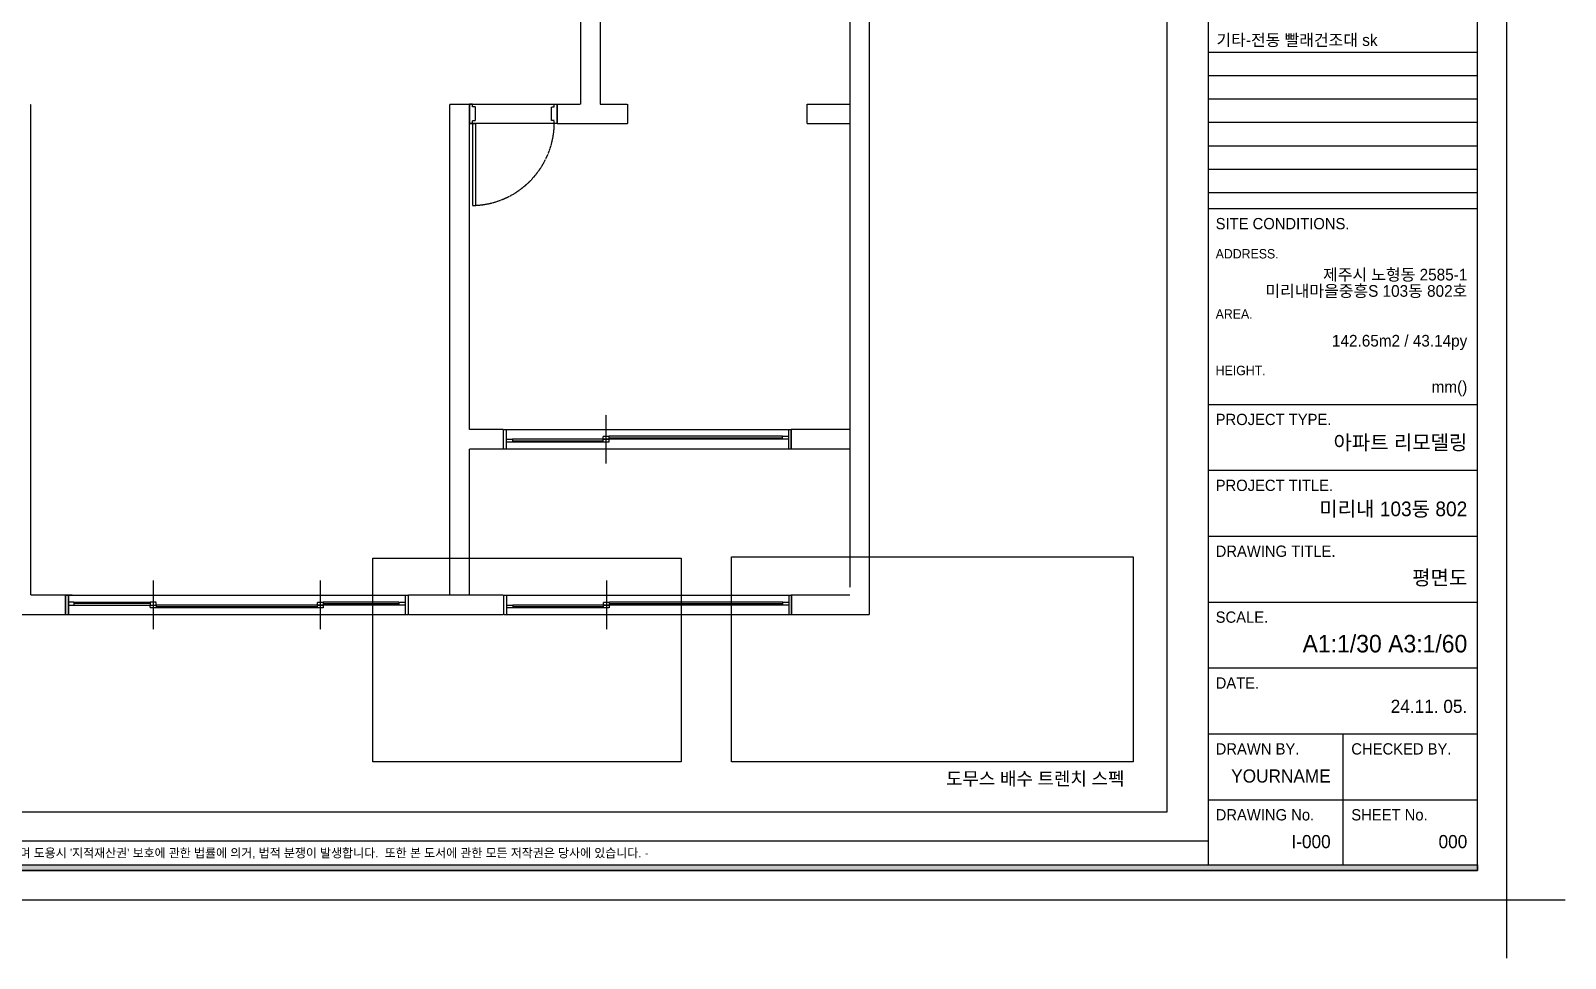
# Model space of a CAD drawing. Header units: millimetres. Extents: x 217202 to 745838, y -6815 to 171372.
# Drawn here: x 335143 to 350881, y 57230 to 66743 of the extents above; entities that cross this region are included whole.
import ezdxf
from ezdxf.enums import TextEntityAlignment as Align

# ---------------------------------------------------------------- set-up
doc = ezdxf.new("R2010")
doc.units = ezdxf.units.MM
doc.linetypes.add('DASHED', pattern=[0.75, 0.5, -0.25])
doc.layers.get('DEFPOINTS').update_dxf_attribs({"color": 248})
for name, color, linetype in [('0-ELC TEXT', 7, 'Continuous'), ('FORM(YOURNAME)-1', 1, 'Continuous'), ('FORM(YOURNAME)-11', 1, 'Continuous'), ('FUR', 8, 'DASHED'), ('TOILET-1', 6, 'Continuous'), ('설비', 140, 'Continuous')]:
    doc.layers.add(name, color=color, linetype=linetype)
doc.styles.add('YOURNAME', font='HY울릉도M.TTF')
doc.styles.add('코레일둥고', font='Korail_Round_Gothic_Medium.ttf')
picture_1 = doc.add_image_def('image1.jpg', size_in_pixel=(861, 440))
picture_2 = doc.add_image_def('image2.jpg', size_in_pixel=(668, 442))

# ---------------------------------------------------------------- blocks, each defined once
blk = doc.blocks.new('FORM-ELEVATION')
at = {"layer": 'FORM(YOURNAME)-11'}
h = blk.add_hatch(color=256, dxfattribs=at)
h.dxf.hatch_style = 1
h.paths.add_polyline_path([(-10309, 35708), (71691, 35708), (71691, 35508), (-10309, 35508)])
h.paths.add_polyline_path([(-10309, -21492), (71691, -21492), (71691, -21692), (-10309, -21692)])
at = {"layer": 'DEFPOINTS', "color": 158}
for p, q in [((62481, 35508), (62481, -21492)), ((62481, 6286), (71691, 6286)), ((62481, 5486), (71691, 5486)), ((62481, 4686), (71691, 4686)), ((62481, 3886), (71691, 3886)), ((62481, 3086), (71691, 3086)), ((62481, 2286), (71691, 2286)), ((62481, 1486), (71691, 1486)), ((62481, -20692), (-10309, -20692))]:
    blk.add_line(p, q, dxfattribs=at)
for points in [[(-10309, -21692), (71691, -21692), (71691, 35708), (-10309, 35708)], [(-8309, 33708), (61071, 33708), (61071, -19692), (-8309, -19692)]]:
    blk.add_lwpolyline(points, close=True, dxfattribs=at)
at = {"layer": 'DEFPOINTS', "color": 1}
blk.add_lwpolyline([(72691, -24692), (72691, -22692), (74691, -22692)], dxfattribs=at)
at = {"layer": 'FORM(YOURNAME)-11', "color": 14}
for p, q in [((62481, 937), (71691, 937)), ((62481, -5756), (71691, -5756)), ((62481, -8009), (71691, -8009)), ((62481, -10261), (71691, -10261)), ((62481, -12514), (71691, -12514)), ((62481, -14766), (71691, -14766)), ((62481, -17019), (71691, -17019)), ((67086, -17019), (67086, -21492)), ((62481, -19271), (71691, -19271))]:
    blk.add_line(p, q, dxfattribs=at)
at = {"layer": 'FORM(YOURNAME)-11', "color": 250}
blk.add_lwpolyline([(-11309, -22692), (72691, -22692), (72691, 36708), (-11309, 36708)], close=True, dxfattribs=at)
at = {"layer": 'FORM(YOURNAME)-11'}
blk.add_lwpolyline([(-10309, -21492), (71691, -21492), (71691, -21692), (-10309, -21692)], close=True, dxfattribs=at)
at = {"layer": 'FORM(YOURNAME)-11', "color": 14, "style": 'YOURNAME'}
for s, height, p in [('SITE CONDITIONS.', 386.14, (62739, 422)), ('PROJECT TYPE.', 386.14, (62739, -6271)), ('PROJECT TITLE.', 386.14, (62739, -8524)), ('DRAWING TITLE.', 386.14, (62739, -10776)), ('SCALE.', 386.1, (62739, -13029)), ('DATE.', 386.1, (62739, -15281)), ('DRAWN BY.', 386.1, (62739, -17534)), ('CHECKED BY.', 386.14, (67376, -17534)), ('DRAWING No.', 386.14, (62739, -19786)), ('SHEET No.', 386.1, (67376, -19786))]:
    blk.add_text(s, height=height, dxfattribs=at).set_placement(p, align=Align.MIDDLE_LEFT)
at = {"layer": 'FORM(YOURNAME)-11', "color": 251, "style": 'YOURNAME'}
for s, p in [('ADDRESS.', (62739, -608)), ('AREA.', (62739, -2667)), ('HEIGHT.', (62739, -4598))]:
    blk.add_text(s, height=321.8, dxfattribs=at).set_placement(p, align=Align.MIDDLE_LEFT)
at = {"layer": 'FORM(YOURNAME)-11', "color": 1, "style": 'YOURNAME'}
blk.add_text("- 본 도서는 어떠한 경우에도 무단으로 도용할 수 없으며 도용시 '지적재산권' 보호에 관한 법률에 의거, 법적 분쟁이 발생합니다.  또한 본 도서에 관한 모든 저작권은 당사에 있습니다. -", height=300, dxfattribs=at).set_placement((28146, -21092), align=Align.MIDDLE_CENTER)
at = {"layer": 'FORM(YOURNAME)-11', "color": 3, "style": 'YOURNAME'}
for tag, height, p in [('1', 450, (71041, -1219)), ('2', 450, (71041, -1863)), ('3', 450, (71041, -3150)), ('4', 450, (71041, -5081)), ('5', 515, (71041, -7398)), ('6', 515, (71041, -9650)), ('7', 515, (71041, -11903)), ('8', 515, (71041, -14155)), ('9', 515, (71041, -16408)), ('10', 515, (66791, -18596)), ('11', 515, (71041, -18660)), ('12', 515, (66791, -20848)), ('13', 515, (71041, -20848))]:
    blk.add_attdef(tag, text='', height=height, dxfattribs=at).set_placement(p, align=Align.MIDDLE_RIGHT)

msp = doc.modelspace()

# ---------------------------------------------------------------- linework, layer by layer
at = {"layer": 'FUR'}
for p, q in [((343742.2, 72378.1), (343742.2, 60753.4)), ((343542.7, 70908.6), (343542.7, 61032.9)), ((340782.7, 67628.6), (340782.7, 65990.8)), ((340982.7, 67628.6), (340982.7, 65990.8)), ((335142.7, 60952.9), (335142.7, 65990.8)), ((339442.7, 60952.9), (339442.7, 65990.8)), ((339442.7, 65990.8), (339642.7, 65990.8)), ((339642.7, 62652.9), (339642.7, 65990.8)), ((339642.7, 65990.8), (340542.7, 65990.8)), ((340542.7, 65791.2), (340542.7, 65990.8)), ((340542.7, 65990.8), (340782.7, 65990.8)), ((340982.7, 65990.8), (341262.7, 65990.8)), ((341262.7, 65990.8), (341262.7, 65791.2)), ((343102.7, 65990.8), (343102.7, 65791.2)), ((343102.7, 65990.8), (343542.7, 65990.8)), ((340542.7, 65790.8), (339642.7, 65790.8)), ((339672.7, 65790.8), (339702.7, 65790.8)), ((339672.7, 65790.8), (339672.7, 64950.8)), ((339702.7, 65790.8), (339702.7, 64950.8)), ((340542.7, 65791.2), (341262.7, 65791.2)), ((343102.7, 65791.2), (343542.7, 65791.2)), ((339672.7, 64950.8), (339702.7, 64950.8)), ((341042.7, 62802.9), (341042.7, 62302.9)), ((339992.7, 62652.9), (339642.7, 62652.9)), ((339992.7, 62452.9), (339992.7, 62652.9)), ((339992.7, 62652.9), (342942.7, 62652.9)), ((339992.7, 62452.9), (339992.7, 62652.9)), ((340022.7, 62452.9), (340022.7, 62652.9)), ((342912.7, 62652.9), (342912.7, 62452.9)), ((343542.7, 62652.9), (342942.7, 62652.9)), ((342942.7, 62452.9), (342942.7, 62652.9)), ((342942.7, 62652.9), (342942.7, 62452.9)), ((341012.7, 62552.9), (340082.7, 62552.9)), ((340082.7, 62537.9), (341012.7, 62537.9)), ((341012.7, 62522.9), (340082.7, 62522.9)), ((342852.7, 62582.9), (341072.7, 62582.9)), ((341072.7, 62567.9), (342852.7, 62567.9)), ((342852.7, 62552.9), (341072.7, 62552.9)), ((339642.7, 60952.9), (339642.7, 62452.9)), ((339992.7, 62452.9), (339642.7, 62452.9)), ((342942.7, 62452.9), (339992.7, 62452.9)), ((343542.7, 62452.9), (342942.7, 62452.9)), ((336399, 61102.9), (336399, 60602.9)), ((338112.7, 61102.9), (338112.7, 60602.9)), ((341046.4, 61102.9), (341046.4, 60602.9)), ((335572.7, 60952.9), (335142.7, 60952.9)), ((335499, 60952.9), (335499, 60752.9)), ((335499, 60952.9), (339012.7, 60952.9)), ((335499, 60752.9), (335499, 60952.9)), ((335499, 60952.9), (335499, 60752.9)), ((335529, 60752.9), (335529, 60952.9)), ((335529, 60952.9), (335529, 60752.9)), ((338982.7, 60952.9), (338982.7, 60752.9)), ((339992.7, 60952.9), (339012.7, 60952.9)), ((339012.7, 60952.9), (339012.7, 60752.9)), ((339012.7, 60952.9), (339012.7, 60752.9)), ((339996.4, 60752.9), (339996.4, 60952.9)), ((339996.4, 60952.9), (342946.4, 60952.9)), ((339996.4, 60752.9), (339996.4, 60952.9)), ((340026.4, 60752.9), (340026.4, 60952.9)), ((342916.4, 60952.9), (342916.4, 60752.9)), ((343542.7, 60952.9), (342942.7, 60952.9)), ((342946.4, 60752.9), (342946.4, 60952.9)), ((342946.4, 60952.9), (342946.4, 60752.9)), ((335572.7, 60753.4), (334942.7, 60753.4)), ((339012.7, 60752.9), (335499, 60752.9)), ((335589, 60882.9), (336369, 60882.9)), ((336369, 60867.9), (335589, 60867.9)), ((335589, 60852.9), (336369, 60852.9)), ((338082.7, 60852.9), (336429, 60852.9)), ((336429, 60837.9), (338082.7, 60837.9)), ((338082.7, 60822.9), (336429, 60822.9)), ((338922.7, 60882.9), (338142.7, 60882.9)), ((338142.7, 60867.9), (338922.7, 60867.9)), ((338922.7, 60852.9), (338142.7, 60852.9)), ((339992.7, 60753.4), (339012.7, 60753.4)), ((342946.4, 60752.9), (339996.4, 60752.9)), ((341016.4, 60852.9), (340086.4, 60852.9)), ((340086.4, 60837.9), (341016.4, 60837.9)), ((341016.4, 60822.9), (340086.4, 60822.9)), ((342856.4, 60882.9), (341076.4, 60882.9)), ((341076.4, 60867.9), (342856.4, 60867.9)), ((342856.4, 60852.9), (341076.4, 60852.9)), ((343742.2, 60753.4), (342942.7, 60753.4))]:
    msp.add_line(p, q, dxfattribs=at)
for points in [[(339642.7, 65790.8), (339672.7, 65790.8), (339672.7, 65820.8), (339702.7, 65820.8), (339702.7, 65960.8), (339672.7, 65960.8), (339672.7, 65990.8), (339642.7, 65990.8), (339642.7, 65790.8)], [(340542.7, 65790.8), (340512.7, 65790.8), (340512.7, 65820.8), (340482.7, 65820.8), (340482.7, 65960.8), (340512.7, 65960.8), (340512.7, 65990.8), (340542.7, 65990.8), (340542.7, 65790.8)]]:
    msp.add_lwpolyline(points, dxfattribs=at)
for points in [[(340022.7, 62522.9), (340022.7, 62552.9), (340082.7, 62552.9), (340082.7, 62522.9)], [(341012.7, 62552.9), (341012.7, 62582.9), (341072.7, 62582.9), (341072.7, 62552.9)], [(341012.7, 62522.9), (341012.7, 62552.9), (341072.7, 62552.9), (341072.7, 62522.9)], [(342852.7, 62552.9), (342852.7, 62582.9), (342912.7, 62582.9), (342912.7, 62552.9)], [(335589, 60852.9), (335589, 60882.9), (335529, 60882.9), (335529, 60852.9)], [(336429, 60852.9), (336429, 60882.9), (336369, 60882.9), (336369, 60852.9)], [(336369, 60822.9), (336369, 60852.9), (336429, 60852.9), (336429, 60822.9)], [(338082.7, 60852.9), (338082.7, 60882.9), (338142.7, 60882.9), (338142.7, 60852.9)], [(338082.7, 60822.9), (338082.7, 60852.9), (338142.7, 60852.9), (338142.7, 60822.9)], [(338922.7, 60852.9), (338922.7, 60882.9), (338982.7, 60882.9), (338982.7, 60852.9)], [(340026.4, 60822.9), (340026.4, 60852.9), (340086.4, 60852.9), (340086.4, 60822.9)], [(341016.4, 60852.9), (341016.4, 60882.9), (341076.4, 60882.9), (341076.4, 60852.9)], [(341016.4, 60822.9), (341016.4, 60852.9), (341076.4, 60852.9), (341076.4, 60822.9)], [(342856.4, 60852.9), (342856.4, 60882.9), (342916.4, 60882.9), (342916.4, 60852.9)]]:
    msp.add_lwpolyline(points, close=True, dxfattribs=at)
msp.add_arc((339660.3, 65802.7), 852.5, 273.0168, 359.19598, dxfattribs=at)

# ---------------------------------------------------------------- block references
at = {"layer": 'FORM(YOURNAME)-1'}
ref = msp.add_blockref('FORM-ELEVATION', (328473.4, 64637.5), dxfattribs=dict(at, xscale=0.3, yscale=0.3, zscale=0.3))
ref.add_attrib('12', 'I-000', dxfattribs={"layer": 'FORM(YOURNAME)-11', "color": 3, "height": 135, "style": 'YOURNAME'}).set_placement((348474.8, 58426.9), align=Align.MIDDLE_RIGHT)
ref.add_attrib('13', '000', dxfattribs={"layer": 'FORM(YOURNAME)-11', "color": 3, "height": 135, "style": 'YOURNAME'}).set_placement((349875.6, 58426.9), align=Align.MIDDLE_RIGHT)
ref.add_attrib('10', 'YOURNAME', dxfattribs={"layer": 'FORM(YOURNAME)-11', "color": 3, "height": 135, "style": 'YOURNAME'}).set_placement((348474.8, 59099.6), align=Align.MIDDLE_RIGHT)
ref.add_attrib('9', '24.11. 05.', dxfattribs={"layer": 'FORM(YOURNAME)-11', "color": 3, "height": 135, "style": 'YOURNAME'}).set_placement((349875.6, 59813.9), align=Align.MIDDLE_RIGHT)
ref.add_attrib('8', 'A1:1/30 A3:1/60', dxfattribs={"layer": 'FORM(YOURNAME)-11', "color": 3, "height": 180, "style": 'YOURNAME'}).set_placement((349875.6, 60456.8), align=Align.MIDDLE_RIGHT)
ref.add_attrib('7', '평면도', dxfattribs={"layer": 'FORM(YOURNAME)-11', "color": 3, "height": 150, "style": 'YOURNAME'}).set_placement((349875.6, 61133.3), align=Align.MIDDLE_RIGHT)
ref.add_attrib('6', '미리내 103동 802', dxfattribs={"layer": 'FORM(YOURNAME)-11', "color": 3, "height": 150, "style": 'YOURNAME'}).set_placement((349875.6, 61838.8), align=Align.MIDDLE_RIGHT)
ref.add_attrib('5', '아파트 리모델링', dxfattribs={"layer": 'FORM(YOURNAME)-11', "color": 3, "height": 150, "style": 'YOURNAME'}).set_placement((349875.6, 62519.5), align=Align.MIDDLE_RIGHT)
ref.add_attrib('1', '제주시 노형동 2585-1', dxfattribs={"layer": 'FORM(YOURNAME)-11', "color": 3, "height": 120, "style": 'YOURNAME'}).set_placement((349875.6, 64241.1), align=Align.MIDDLE_RIGHT)
ref.add_attrib('2', '미리내마을중흥S 103동 802호', dxfattribs={"layer": 'FORM(YOURNAME)-11', "color": 3, "height": 120, "style": 'YOURNAME'}).set_placement((349875.6, 64073.8), align=Align.MIDDLE_RIGHT)
ref.add_attrib('3', '142.65m2 / 43.14py', dxfattribs={"layer": 'FORM(YOURNAME)-11', "color": 3, "height": 120, "style": 'YOURNAME'}).set_placement((349875.6, 63563.2), align=Align.MIDDLE_RIGHT)
ref.add_attrib('4', 'mm()', dxfattribs={"layer": 'FORM(YOURNAME)-11', "color": 3, "height": 120, "style": 'YOURNAME'}).set_placement((349875.6, 63090.8), align=Align.MIDDLE_RIGHT)

# ---------------------------------------------------------------- texts
at = {"layer": '0-ELC TEXT', "style": '코레일둥고'}
msp.add_text('기타-전동 빨래건조대 sk', height=120, dxfattribs=at).set_placement((347303.4, 66586.5))
at = {"layer": '설비', "color": 240, "style": '코레일둥고'}
msp.add_text('도무스 배수 트렌치 스펙', height=134.184, dxfattribs=at).set_placement((344529.3, 59139.9), align=Align.TOP_LEFT)

# ---------------------------------------------------------------- pictures from other files: only their frames are drawn
at = {"layer": 'TOILET-1'}
image = msp.add_image(picture_2, insert=(338651.2, 59243.3), size_in_units=(3161.2, 2091.7), dxfattribs=at)
image.dxf.flags = 7
image = msp.add_image(picture_1, insert=(342328.4, 59243.3), size_in_units=(4119.4, 2105.2), dxfattribs=at)
image.dxf.flags = 7

doc.saveas('drawing.dxf')
